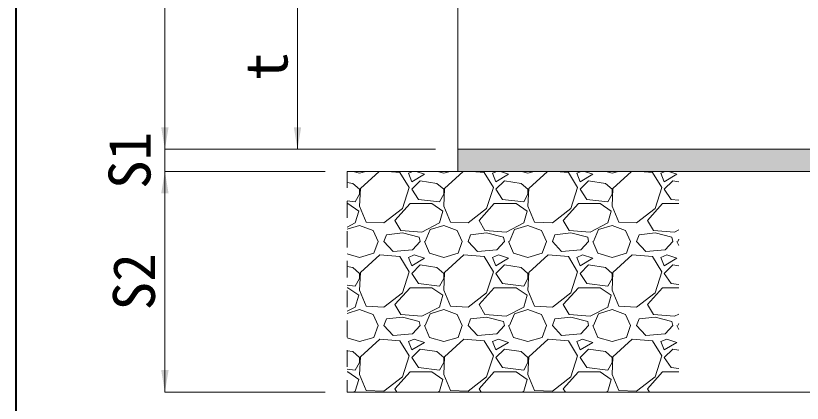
# Model space of a CAD drawing. Units: millimetres at full size; details may follow other scales. Extents: x 77366 to 106166, y -28085 to 6898.
# Drawn here: x 84466 to 85178, y -18087 to -17736 of the extents above; entities that cross this region are included whole.
import ezdxf
from ezdxf.enums import TextEntityAlignment as Align

# ---------------------------------------------------------------- set-up
doc = ezdxf.new("R2010")
doc.units = ezdxf.units.MM
doc.header["$LTSCALE"] = 50
doc.linetypes.add('USER1', pattern=[0.54, 0.3, -0.24])
doc.linetypes.add('USER2', pattern=[1.2, 0.8, -0.4])
doc.layers.add('モルタル', color=7, linetype='Continuous')
for name, color, linetype, lineweight in [('受枠', 3, 'USER2', 9), ('図枠', 7, 'Continuous', 5), ('基礎', 7, 'Continuous', 5), ('寸法線', 7, 'Continuous', 13), ('本体', 2, 'Continuous', 20)]:
    doc.layers.add(name, color=color, linetype=linetype, lineweight=lineweight)
doc.styles.add('ＭＳ ゴシック', font='')
doc.styles.get('ＭＳ ゴシック').set_extended_font_data('MS Gothic')

# ---------------------------------------------------------------- blocks, each defined once
blk = doc.blocks.new('filled_arrow')
at = {"color": 0, "linetype": 'Continuous', "lineweight": -2}
blk.add_solid([(7.5, 1.25), (0, 0), (7.5, -1.25)], dxfattribs=at)

msp = doc.modelspace()

# ---------------------------------------------------------------- hatches: boundary and pattern name
at = {"layer": 'モルタル'}
msp.add_hatch(color=256, dxfattribs=at).paths.add_polyline_path([(86065.8, -17876.94), (86065.8, -17856.94), (84865.8, -17856.94), (84865.8, -17876.94)])

# ---------------------------------------------------------------- linework, layer by layer
at = {"layer": '受枠', "linetype": 'USER1'}
msp.add_line((84765.8, -17876.94), (84765.8, -18076.94), dxfattribs=at)
at = {"layer": '図枠', "lineweight": 40}
msp.add_line((84465.8, -15405.36), (84465.8, -20945.36), dxfattribs=at)
at = {"layer": '基礎', "color": 3, "lineweight": 20}
for p, q in [((84765.8, -17876.94), (86165.8, -17876.94)), ((84765.8, -18076.94), (86165.8, -18076.94))]:
    msp.add_line(p, q, dxfattribs=at)
at = {"layer": '基礎'}
for p, q in [((84771.17, -17876.94), (84776.95, -17878.64)), ((84776.95, -17878.64), (84782.73, -17876.94)), ((84794.6, -17876.94), (84777.71, -17892.35)), ((84813.53, -17877.88), (84802.27, -17876.94)), ((84821.91, -17891.59), (84813.53, -17877.88)), ((84825.11, -17876.94), (84821.15, -17878.64)), ((84821.15, -17878.64), (84824.19, -17886.26)), ((84824.19, -17886.26), (84835.62, -17879.4)), ((84835.62, -17879.4), (84828.24, -17876.94)), ((84847.37, -17876.94), (84853.15, -17878.64)), ((84853.15, -17878.64), (84858.93, -17876.94)), ((84870.8, -17876.94), (84853.91, -17892.35)), ((84889.73, -17877.88), (84878.47, -17876.94)), ((84898.11, -17891.59), (84889.73, -17877.88)), ((84901.31, -17876.94), (84897.35, -17878.64)), ((84897.35, -17878.64), (84900.39, -17886.26)), ((84900.39, -17886.26), (84911.82, -17879.4)), ((84911.82, -17879.4), (84904.44, -17876.94)), ((84923.57, -17876.94), (84929.35, -17878.64)), ((84929.35, -17878.64), (84935.13, -17876.94)), ((84947, -17876.94), (84930.11, -17892.35)), ((84965.93, -17877.88), (84954.67, -17876.94)), ((84974.31, -17891.59), (84965.93, -17877.88)), ((84977.51, -17876.94), (84973.55, -17878.64)), ((84973.55, -17878.64), (84976.59, -17886.26)), ((84976.59, -17886.26), (84988.02, -17879.4)), ((84988.02, -17879.4), (84980.64, -17876.94)), ((84999.77, -17876.94), (85005.55, -17878.64)), ((85005.55, -17878.64), (85011.33, -17876.94)), ((85023.2, -17876.94), (85006.31, -17892.35)), ((85042.13, -17877.88), (85030.87, -17876.94)), ((85050.51, -17891.59), (85042.13, -17877.88)), ((85053.71, -17876.94), (85049.75, -17878.64)), ((85049.75, -17878.64), (85052.79, -17886.26)), ((85052.79, -17886.26), (85064.22, -17879.4)), ((85064.22, -17879.4), (85056.84, -17876.94)), ((84770.85, -17887.78), (84765.8, -17887.02)), ((84776.95, -17893.12), (84770.85, -17887.78)), ((84831.81, -17885.5), (84824.19, -17893.12)), ((84847.05, -17887.78), (84831.81, -17885.5)), ((84853.15, -17893.12), (84847.05, -17887.78)), ((84908.01, -17885.5), (84900.39, -17893.12)), ((84923.25, -17887.78), (84908.01, -17885.5)), ((84929.35, -17893.12), (84923.25, -17887.78)), ((84984.21, -17885.5), (84976.59, -17893.12)), ((84999.45, -17887.78), (84984.21, -17885.5)), ((85005.55, -17893.12), (84999.45, -17887.78)), ((85060.41, -17885.5), (85052.79, -17893.12)), ((85065.8, -17886.3), (85060.41, -17885.5)), ((84777.71, -17892.35), (84776.95, -17908.36)), ((84776.95, -17897.69), (84776.95, -17893.12)), ((84815.81, -17910.64), (84821.91, -17891.59)), ((84824.19, -17893.12), (84830.29, -17902.26)), ((84853.91, -17892.35), (84853.15, -17908.36)), ((84853.15, -17897.69), (84853.15, -17893.12)), ((84892.01, -17910.64), (84898.11, -17891.59)), ((84900.39, -17893.12), (84906.49, -17902.26)), ((84930.11, -17892.35), (84929.35, -17908.36)), ((84929.35, -17897.69), (84929.35, -17893.12)), ((84968.21, -17910.64), (84974.31, -17891.59)), ((84976.59, -17893.12), (84982.69, -17902.26)), ((85006.31, -17892.35), (85005.55, -17908.36)), ((85005.55, -17897.69), (85005.55, -17893.12)), ((85044.41, -17910.64), (85050.51, -17891.59)), ((85052.79, -17893.12), (85058.89, -17902.26)), ((84773.14, -17904.55), (84776.95, -17897.69)), ((84830.29, -17902.26), (84849.34, -17904.55)), ((84849.34, -17904.55), (84853.15, -17897.69)), ((84906.49, -17902.26), (84925.54, -17904.55)), ((84925.54, -17904.55), (84929.35, -17897.69)), ((84982.69, -17902.26), (85001.74, -17904.55)), ((85001.74, -17904.55), (85005.55, -17897.69)), ((85058.89, -17902.26), (85065.8, -17903.09)), ((84765.8, -17903.66), (84773.14, -17904.55)), ((84765.8, -17906.07), (84766.28, -17906.07)), ((84766.28, -17906.07), (84776.19, -17912.93)), ((84776.95, -17908.36), (84783.05, -17922.83)), ((84808.95, -17921.31), (84822.67, -17906.07)), ((84822.67, -17906.07), (84842.48, -17906.07)), ((84842.48, -17906.07), (84852.39, -17912.93)), ((84853.15, -17908.36), (84859.25, -17922.83)), ((84885.15, -17921.31), (84898.87, -17906.07)), ((84898.87, -17906.07), (84918.68, -17906.07)), ((84918.68, -17906.07), (84928.59, -17912.93)), ((84929.35, -17908.36), (84935.45, -17922.83)), ((84961.35, -17921.31), (84975.07, -17906.07)), ((84975.07, -17906.07), (84994.88, -17906.07)), ((84994.88, -17906.07), (85004.79, -17912.93)), ((85005.55, -17908.36), (85011.65, -17922.83)), ((85037.55, -17921.31), (85051.27, -17906.07)), ((85051.27, -17906.07), (85065.8, -17906.07)), ((84776.19, -17912.93), (84773.14, -17923.6)), ((84799.05, -17923.6), (84815.81, -17910.64)), ((84852.39, -17912.93), (84849.34, -17923.6)), ((84875.25, -17923.6), (84892.01, -17910.64)), ((84928.59, -17912.93), (84925.54, -17923.6)), ((84951.45, -17923.6), (84968.21, -17910.64)), ((85004.79, -17912.93), (85001.74, -17923.6)), ((85027.65, -17923.6), (85044.41, -17910.64)), ((84773.14, -17923.6), (84765.8, -17927.44)), ((84783.05, -17922.83), (84799.05, -17923.6)), ((84814.29, -17930.45), (84808.95, -17921.31)), ((84849.34, -17923.6), (84833.34, -17931.98)), ((84859.25, -17922.83), (84875.25, -17923.6)), ((84890.49, -17930.45), (84885.15, -17921.31)), ((84925.54, -17923.6), (84909.54, -17931.98)), ((84935.45, -17922.83), (84951.45, -17923.6)), ((84966.69, -17930.45), (84961.35, -17921.31)), ((85001.74, -17923.6), (84985.74, -17931.98)), ((85011.65, -17922.83), (85027.65, -17923.6)), ((85042.89, -17930.45), (85037.55, -17921.31)), ((84765.8, -17929.37), (84776.95, -17925.88)), ((84776.95, -17925.88), (84789.14, -17930.45)), ((84789.14, -17930.45), (84793.71, -17940.36)), ((84833.34, -17931.98), (84814.29, -17930.45)), ((84836.39, -17940.36), (84840.96, -17929.69)), ((84840.96, -17929.69), (84853.15, -17925.88)), ((84853.15, -17925.88), (84865.34, -17930.45)), ((84865.34, -17930.45), (84869.91, -17940.36)), ((84909.54, -17931.98), (84890.49, -17930.45)), ((84912.59, -17940.36), (84917.16, -17929.69)), ((84917.16, -17929.69), (84929.35, -17925.88)), ((84929.35, -17925.88), (84941.54, -17930.45)), ((84941.54, -17930.45), (84946.11, -17940.36)), ((84985.74, -17931.98), (84966.69, -17930.45)), ((84988.79, -17940.36), (84993.36, -17929.69)), ((84993.36, -17929.69), (85005.55, -17925.88)), ((85005.55, -17925.88), (85017.74, -17930.45)), ((85017.74, -17930.45), (85022.31, -17940.36)), ((85061.94, -17931.98), (85042.89, -17930.45)), ((85065.8, -17929.96), (85061.94, -17931.98)), ((84799.05, -17940.36), (84801.33, -17934.26)), ((84815.81, -17932.74), (84801.33, -17934.26)), ((84831.05, -17936.55), (84815.81, -17932.74)), ((84831.81, -17940.36), (84831.05, -17936.55)), ((84875.25, -17940.36), (84877.53, -17934.26)), ((84892.01, -17932.74), (84877.53, -17934.26)), ((84907.25, -17936.55), (84892.01, -17932.74)), ((84908.01, -17940.36), (84907.25, -17936.55)), ((84951.45, -17940.36), (84953.73, -17934.26)), ((84968.21, -17932.74), (84953.73, -17934.26)), ((84983.45, -17936.55), (84968.21, -17932.74)), ((84984.21, -17940.36), (84983.45, -17936.55)), ((85027.65, -17940.36), (85029.93, -17934.26)), ((85044.41, -17932.74), (85029.93, -17934.26)), ((85059.65, -17936.55), (85044.41, -17932.74)), ((85060.41, -17940.36), (85059.65, -17936.55)), ((84789.9, -17951.03), (84793.71, -17940.36)), ((84807.43, -17949.5), (84799.05, -17940.36)), ((84831.81, -17940.36), (84824.96, -17947.98)), ((84835.62, -17940.36), (84840.2, -17951.03)), ((84866.1, -17951.03), (84869.91, -17940.36)), ((84883.63, -17949.5), (84875.25, -17940.36)), ((84908.01, -17940.36), (84901.16, -17947.98)), ((84911.82, -17940.36), (84916.4, -17951.03)), ((84942.3, -17951.03), (84946.11, -17940.36)), ((84959.83, -17949.5), (84951.45, -17940.36)), ((84984.21, -17940.36), (84977.36, -17947.98)), ((84988.02, -17940.36), (84992.6, -17951.03)), ((85018.5, -17951.03), (85022.31, -17940.36)), ((85036.03, -17949.5), (85027.65, -17940.36)), ((85060.41, -17940.36), (85053.56, -17947.98)), ((85064.22, -17940.36), (85065.8, -17944.03)), ((85064.99, -17940.36), (85065.8, -17938.47)), ((84765.8, -17951.56), (84776.95, -17954.84)), ((84776.95, -17954.84), (84789.9, -17951.03)), ((84795.24, -17952.55), (84777.71, -17968.55)), ((84813.53, -17954.08), (84795.24, -17952.55)), ((84824.96, -17947.98), (84807.43, -17949.5)), ((84826.48, -17952.55), (84821.15, -17954.84)), ((84835.62, -17955.6), (84826.48, -17952.55)), ((84840.2, -17951.03), (84853.15, -17954.84)), ((84853.15, -17954.84), (84866.1, -17951.03)), ((84871.44, -17952.55), (84853.91, -17968.55)), ((84889.73, -17954.08), (84871.44, -17952.55)), ((84901.16, -17947.98), (84883.63, -17949.5)), ((84902.68, -17952.55), (84897.35, -17954.84)), ((84911.82, -17955.6), (84902.68, -17952.55)), ((84916.4, -17951.03), (84929.35, -17954.84)), ((84929.35, -17954.84), (84942.3, -17951.03)), ((84947.64, -17952.55), (84930.11, -17968.55)), ((84965.93, -17954.08), (84947.64, -17952.55)), ((84977.36, -17947.98), (84959.83, -17949.5)), ((84978.88, -17952.55), (84973.55, -17954.84)), ((84988.02, -17955.6), (84978.88, -17952.55)), ((84992.6, -17951.03), (85005.55, -17954.84)), ((85005.55, -17954.84), (85018.5, -17951.03)), ((85023.84, -17952.55), (85006.31, -17968.55)), ((85042.13, -17954.08), (85023.84, -17952.55)), ((85053.56, -17947.98), (85036.03, -17949.5)), ((85055.08, -17952.55), (85049.75, -17954.84)), ((85064.22, -17955.6), (85055.08, -17952.55)), ((84821.91, -17967.79), (84813.53, -17954.08)), ((84821.15, -17954.84), (84824.19, -17962.46)), ((84824.19, -17962.46), (84835.62, -17955.6)), ((84898.11, -17967.79), (84889.73, -17954.08)), ((84897.35, -17954.84), (84900.39, -17962.46)), ((84900.39, -17962.46), (84911.82, -17955.6)), ((84974.31, -17967.79), (84965.93, -17954.08)), ((84973.55, -17954.84), (84976.59, -17962.46)), ((84976.59, -17962.46), (84988.02, -17955.6)), ((85050.51, -17967.79), (85042.13, -17954.08)), ((85049.75, -17954.84), (85052.79, -17962.46)), ((85052.79, -17962.46), (85064.22, -17955.6)), ((84770.85, -17963.98), (84765.8, -17963.22)), ((84776.95, -17969.32), (84770.85, -17963.98)), ((84831.81, -17961.7), (84824.19, -17969.32)), ((84847.05, -17963.98), (84831.81, -17961.7)), ((84853.15, -17969.32), (84847.05, -17963.98)), ((84908.01, -17961.7), (84900.39, -17969.32)), ((84923.25, -17963.98), (84908.01, -17961.7)), ((84929.35, -17969.32), (84923.25, -17963.98)), ((84984.21, -17961.7), (84976.59, -17969.32)), ((84999.45, -17963.98), (84984.21, -17961.7)), ((85005.55, -17969.32), (84999.45, -17963.98)), ((85060.41, -17961.7), (85052.79, -17969.32)), ((85065.8, -17962.5), (85060.41, -17961.7)), ((84773.14, -17980.75), (84776.95, -17973.89)), ((84777.71, -17968.55), (84776.95, -17984.56)), ((84776.95, -17973.89), (84776.95, -17969.32)), ((84815.81, -17986.84), (84821.91, -17967.79)), ((84824.19, -17969.32), (84830.29, -17978.46)), ((84849.34, -17980.75), (84853.15, -17973.89)), ((84853.91, -17968.55), (84853.15, -17984.56)), ((84853.15, -17973.89), (84853.15, -17969.32)), ((84892.01, -17986.84), (84898.11, -17967.79)), ((84900.39, -17969.32), (84906.49, -17978.46)), ((84925.54, -17980.75), (84929.35, -17973.89)), ((84930.11, -17968.55), (84929.35, -17984.56)), ((84929.35, -17973.89), (84929.35, -17969.32)), ((84968.21, -17986.84), (84974.31, -17967.79)), ((84976.59, -17969.32), (84982.69, -17978.46)), ((85001.74, -17980.75), (85005.55, -17973.89)), ((85006.31, -17968.55), (85005.55, -17984.56)), ((85005.55, -17973.89), (85005.55, -17969.32)), ((85044.41, -17986.84), (85050.51, -17967.79)), ((85052.79, -17969.32), (85058.89, -17978.46)), ((84765.8, -17979.86), (84773.14, -17980.75)), ((84830.29, -17978.46), (84849.34, -17980.75)), ((84906.49, -17978.46), (84925.54, -17980.75)), ((84982.69, -17978.46), (85001.74, -17980.75)), ((85058.89, -17978.46), (85065.8, -17979.29)), ((84765.8, -17982.27), (84766.28, -17982.27)), ((84766.28, -17982.27), (84776.19, -17989.13)), ((84776.95, -17984.56), (84783.05, -17999.03)), ((84799.05, -17999.8), (84815.81, -17986.84)), ((84808.95, -17997.51), (84822.67, -17982.27)), ((84822.67, -17982.27), (84842.48, -17982.27)), ((84842.48, -17982.27), (84852.39, -17989.13)), ((84853.15, -17984.56), (84859.25, -17999.03)), ((84875.25, -17999.8), (84892.01, -17986.84)), ((84885.15, -17997.51), (84898.87, -17982.27)), ((84898.87, -17982.27), (84918.68, -17982.27)), ((84918.68, -17982.27), (84928.59, -17989.13)), ((84929.35, -17984.56), (84935.45, -17999.03)), ((84951.45, -17999.8), (84968.21, -17986.84)), ((84961.35, -17997.51), (84975.07, -17982.27)), ((84975.07, -17982.27), (84994.88, -17982.27)), ((84994.88, -17982.27), (85004.79, -17989.13)), ((85005.55, -17984.56), (85011.65, -17999.03)), ((85027.65, -17999.8), (85044.41, -17986.84)), ((85037.55, -17997.51), (85051.27, -17982.27)), ((85051.27, -17982.27), (85065.8, -17982.27)), ((84776.19, -17989.13), (84773.14, -17999.8)), ((84852.39, -17989.13), (84849.34, -17999.8)), ((84928.59, -17989.13), (84925.54, -17999.8)), ((85004.79, -17989.13), (85001.74, -17999.8)), ((84773.14, -17999.8), (84765.8, -18003.64)), ((84765.8, -18005.57), (84776.95, -18002.08)), ((84776.95, -18002.08), (84789.14, -18006.65)), ((84783.05, -17999.03), (84799.05, -17999.8)), ((84814.29, -18006.65), (84808.95, -17997.51)), ((84849.34, -17999.8), (84833.34, -18008.18)), ((84840.96, -18005.89), (84853.15, -18002.08)), ((84853.15, -18002.08), (84865.34, -18006.65)), ((84859.25, -17999.03), (84875.25, -17999.8)), ((84890.49, -18006.65), (84885.15, -17997.51)), ((84925.54, -17999.8), (84909.54, -18008.18)), ((84917.16, -18005.89), (84929.35, -18002.08)), ((84929.35, -18002.08), (84941.54, -18006.65)), ((84935.45, -17999.03), (84951.45, -17999.8)), ((84966.69, -18006.65), (84961.35, -17997.51)), ((85001.74, -17999.8), (84985.74, -18008.18)), ((84993.36, -18005.89), (85005.55, -18002.08)), ((85005.55, -18002.08), (85017.74, -18006.65)), ((85011.65, -17999.03), (85027.65, -17999.8)), ((85042.89, -18006.65), (85037.55, -17997.51)), ((84789.14, -18006.65), (84793.71, -18016.56)), ((84815.81, -18008.94), (84801.33, -18010.46)), ((84833.34, -18008.18), (84814.29, -18006.65)), ((84831.05, -18012.75), (84815.81, -18008.94)), ((84836.39, -18016.56), (84840.96, -18005.89)), ((84865.34, -18006.65), (84869.91, -18016.56)), ((84892.01, -18008.94), (84877.53, -18010.46)), ((84909.54, -18008.18), (84890.49, -18006.65)), ((84907.25, -18012.75), (84892.01, -18008.94)), ((84912.59, -18016.56), (84917.16, -18005.89)), ((84941.54, -18006.65), (84946.11, -18016.56)), ((84968.21, -18008.94), (84953.73, -18010.46)), ((84985.74, -18008.18), (84966.69, -18006.65)), ((84983.45, -18012.75), (84968.21, -18008.94)), ((84988.79, -18016.56), (84993.36, -18005.89)), ((85017.74, -18006.65), (85022.31, -18016.56)), ((85044.41, -18008.94), (85029.93, -18010.46)), ((85061.94, -18008.18), (85042.89, -18006.65)), ((85059.65, -18012.75), (85044.41, -18008.94)), ((85065.8, -18006.16), (85061.94, -18008.18)), ((84789.9, -18027.23), (84793.71, -18016.56)), ((84799.05, -18016.56), (84801.33, -18010.46)), ((84807.43, -18025.7), (84799.05, -18016.56)), ((84831.81, -18016.56), (84824.96, -18024.18)), ((84831.81, -18016.56), (84831.05, -18012.75)), ((84835.62, -18016.56), (84840.2, -18027.23)), ((84866.1, -18027.23), (84869.91, -18016.56)), ((84875.25, -18016.56), (84877.53, -18010.46)), ((84883.63, -18025.7), (84875.25, -18016.56)), ((84908.01, -18016.56), (84901.16, -18024.18)), ((84908.01, -18016.56), (84907.25, -18012.75)), ((84911.82, -18016.56), (84916.4, -18027.23)), ((84942.3, -18027.23), (84946.11, -18016.56)), ((84951.45, -18016.56), (84953.73, -18010.46)), ((84959.83, -18025.7), (84951.45, -18016.56)), ((84984.21, -18016.56), (84977.36, -18024.18)), ((84984.21, -18016.56), (84983.45, -18012.75)), ((84988.02, -18016.56), (84992.6, -18027.23)), ((85018.5, -18027.23), (85022.31, -18016.56)), ((85027.65, -18016.56), (85029.93, -18010.46)), ((85036.03, -18025.7), (85027.65, -18016.56)), ((85060.41, -18016.56), (85053.56, -18024.18)), ((85060.41, -18016.56), (85059.65, -18012.75)), ((85064.22, -18016.56), (85065.8, -18020.23)), ((85064.99, -18016.56), (85065.8, -18014.67)), ((84765.8, -18027.76), (84776.95, -18031.04)), ((84776.95, -18031.04), (84789.9, -18027.23)), ((84795.24, -18028.75), (84777.71, -18044.75)), ((84813.53, -18030.28), (84795.24, -18028.75)), ((84824.96, -18024.18), (84807.43, -18025.7)), ((84821.91, -18043.99), (84813.53, -18030.28)), ((84826.48, -18028.75), (84821.15, -18031.04)), ((84835.62, -18031.8), (84826.48, -18028.75)), ((84840.2, -18027.23), (84853.15, -18031.04)), ((84853.15, -18031.04), (84866.1, -18027.23)), ((84871.44, -18028.75), (84853.91, -18044.75)), ((84889.73, -18030.28), (84871.44, -18028.75)), ((84901.16, -18024.18), (84883.63, -18025.7)), ((84898.11, -18043.99), (84889.73, -18030.28)), ((84902.68, -18028.75), (84897.35, -18031.04)), ((84911.82, -18031.8), (84902.68, -18028.75)), ((84916.4, -18027.23), (84929.35, -18031.04)), ((84929.35, -18031.04), (84942.3, -18027.23)), ((84947.64, -18028.75), (84930.11, -18044.75)), ((84965.93, -18030.28), (84947.64, -18028.75)), ((84977.36, -18024.18), (84959.83, -18025.7)), ((84974.31, -18043.99), (84965.93, -18030.28)), ((84978.88, -18028.75), (84973.55, -18031.04)), ((84988.02, -18031.8), (84978.88, -18028.75)), ((84992.6, -18027.23), (85005.55, -18031.04)), ((85005.55, -18031.04), (85018.5, -18027.23)), ((85023.84, -18028.75), (85006.31, -18044.75)), ((85042.13, -18030.28), (85023.84, -18028.75)), ((85053.56, -18024.18), (85036.03, -18025.7)), ((85050.51, -18043.99), (85042.13, -18030.28)), ((85055.08, -18028.75), (85049.75, -18031.04)), ((85064.22, -18031.8), (85055.08, -18028.75)), ((84821.15, -18031.04), (84824.19, -18038.66)), ((84824.19, -18038.66), (84835.62, -18031.8)), ((84831.81, -18037.9), (84824.19, -18045.52)), ((84847.05, -18040.18), (84831.81, -18037.9)), ((84897.35, -18031.04), (84900.39, -18038.66)), ((84900.39, -18038.66), (84911.82, -18031.8)), ((84908.01, -18037.9), (84900.39, -18045.52)), ((84923.25, -18040.18), (84908.01, -18037.9)), ((84973.55, -18031.04), (84976.59, -18038.66)), ((84976.59, -18038.66), (84988.02, -18031.8)), ((84984.21, -18037.9), (84976.59, -18045.52)), ((84999.45, -18040.18), (84984.21, -18037.9)), ((85049.75, -18031.04), (85052.79, -18038.66)), ((85052.79, -18038.66), (85064.22, -18031.8)), ((85060.41, -18037.9), (85052.79, -18045.52)), ((85065.8, -18038.7), (85060.41, -18037.9)), ((84770.85, -18040.18), (84765.8, -18039.42)), ((84776.95, -18045.52), (84770.85, -18040.18)), ((84777.71, -18044.75), (84776.95, -18060.76)), ((84815.81, -18063.04), (84821.91, -18043.99)), ((84853.15, -18045.52), (84847.05, -18040.18)), ((84853.91, -18044.75), (84853.15, -18060.76)), ((84892.01, -18063.04), (84898.11, -18043.99)), ((84929.35, -18045.52), (84923.25, -18040.18)), ((84930.11, -18044.75), (84929.35, -18060.76)), ((84968.21, -18063.04), (84974.31, -18043.99)), ((85005.55, -18045.52), (84999.45, -18040.18)), ((85006.31, -18044.75), (85005.55, -18060.76)), ((85044.41, -18063.04), (85050.51, -18043.99)), ((84773.14, -18056.95), (84776.95, -18050.09)), ((84776.95, -18050.09), (84776.95, -18045.52)), ((84824.19, -18045.52), (84830.29, -18054.66)), ((84849.34, -18056.95), (84853.15, -18050.09)), ((84853.15, -18050.09), (84853.15, -18045.52)), ((84900.39, -18045.52), (84906.49, -18054.66)), ((84925.54, -18056.95), (84929.35, -18050.09)), ((84929.35, -18050.09), (84929.35, -18045.52)), ((84976.59, -18045.52), (84982.69, -18054.66)), ((85001.74, -18056.95), (85005.55, -18050.09)), ((85005.55, -18050.09), (85005.55, -18045.52)), ((85052.79, -18045.52), (85058.89, -18054.66)), ((84765.8, -18056.06), (84773.14, -18056.95)), ((84765.8, -18058.47), (84766.28, -18058.47)), ((84766.28, -18058.47), (84776.19, -18065.33)), ((84808.95, -18073.71), (84822.67, -18058.47)), ((84822.67, -18058.47), (84842.48, -18058.47)), ((84830.29, -18054.66), (84849.34, -18056.95)), ((84842.48, -18058.47), (84852.39, -18065.33)), ((84885.15, -18073.71), (84898.87, -18058.47)), ((84898.87, -18058.47), (84918.68, -18058.47)), ((84906.49, -18054.66), (84925.54, -18056.95)), ((84918.68, -18058.47), (84928.59, -18065.33)), ((84961.35, -18073.71), (84975.07, -18058.47)), ((84975.07, -18058.47), (84994.88, -18058.47)), ((84982.69, -18054.66), (85001.74, -18056.95)), ((84994.88, -18058.47), (85004.79, -18065.33)), ((85037.55, -18073.71), (85051.27, -18058.47)), ((85051.27, -18058.47), (85065.8, -18058.47)), ((85058.89, -18054.66), (85065.8, -18055.49)), ((84776.19, -18065.33), (84773.14, -18076)), ((84776.95, -18060.76), (84783.05, -18075.23)), ((84799.05, -18076), (84815.81, -18063.04)), ((84852.39, -18065.33), (84849.34, -18076)), ((84853.15, -18060.76), (84859.25, -18075.23)), ((84875.25, -18076), (84892.01, -18063.04)), ((84928.59, -18065.33), (84925.54, -18076)), ((84929.35, -18060.76), (84935.45, -18075.23)), ((84951.45, -18076), (84968.21, -18063.04)), ((85004.79, -18065.33), (85001.74, -18076)), ((85005.55, -18060.76), (85011.65, -18075.23)), ((85027.65, -18076), (85044.41, -18063.04)), ((84773.14, -18076), (84771.34, -18076.94)), ((84783.05, -18075.23), (84799.05, -18076)), ((84810.84, -18076.94), (84808.95, -18073.71)), ((84849.34, -18076), (84847.54, -18076.94)), ((84859.25, -18075.23), (84875.25, -18076)), ((84887.04, -18076.94), (84885.15, -18073.71)), ((84925.54, -18076), (84923.74, -18076.94)), ((84935.45, -18075.23), (84951.45, -18076)), ((84963.24, -18076.94), (84961.35, -18073.71)), ((85001.74, -18076), (84999.94, -18076.94)), ((85011.65, -18075.23), (85027.65, -18076)), ((85039.44, -18076.94), (85037.55, -18073.71))]:
    msp.add_line(p, q, dxfattribs=at)
at = {"layer": '寸法線'}
for p, q in [((84600.8, -17856.94), (84600.8, -16606.94)), ((84720.8, -17706.94), (84720.8, -17856.94)), ((84600.8, -17816.94), (84600.8, -17916.94)), ((84845.8, -17856.94), (84600.8, -17856.94)), ((84845.8, -17856.94), (84600.8, -17856.94)), ((84845.8, -17856.94), (84720.8, -17856.94)), ((84745.8, -17876.94), (84600.8, -17876.94)), ((84600.8, -17876.94), (84600.8, -18076.94)), ((84745.8, -17876.94), (84600.8, -17876.94)), ((84745.8, -18076.94), (84600.8, -18076.94))]:
    msp.add_line(p, q, dxfattribs=at)
at = {"layer": '本体'}
for p, q in [((84865.8, -16612.94), (84865.8, -17856.94)), ((84865.8, -17856.94), (86065.8, -17856.94)), ((84865.8, -17856.94), (84865.8, -17876.94)), ((84965.8, -17876.94), (85965.8, -17876.94))]:
    msp.add_line(p, q, dxfattribs=at)

# ---------------------------------------------------------------- block references
at = {"layer": '寸法線', "xscale": 2.67, "yscale": 2.67}
for p, rotation in [((84600.8, -17856.94), 90), ((84600.8, -17856.94), 90), ((84720.8, -17856.94), 90), ((84600.8, -17876.94), 270), ((84600.8, -17876.94), 270), ((84600.8, -18076.94), 90)]:
    msp.add_blockref('filled_arrow', p, dxfattribs=dict(at, rotation=rotation))

# ---------------------------------------------------------------- texts
at = {"layer": '寸法線', "style": 'ＭＳ ゴシック'}
for s, p in [('t', (84692.8, -17781.94)), ('S1', (84568.8, -17866.94)), ('S2', (84572.8, -17976.94))]:
    msp.add_text(s, height=37.98, rotation=90, dxfattribs=at).set_placement(p, align=Align.MIDDLE_CENTER)

doc.saveas('drawing.dxf')
